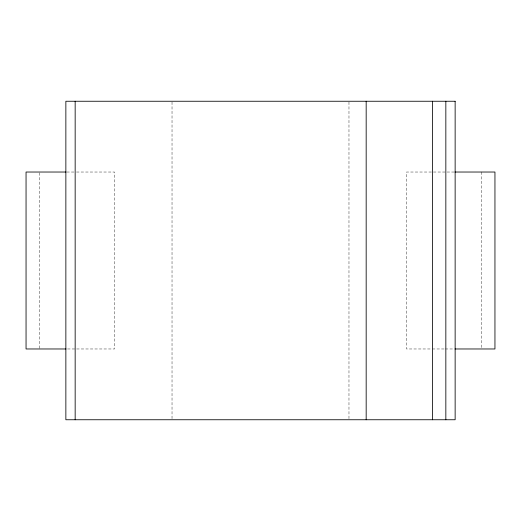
<?xml version="1.0" encoding="UTF-8"?>
<svg xmlns="http://www.w3.org/2000/svg" width="521" height="521" viewBox="0 0 521 521"><rect width="100%" height="100%" fill="white"/><g stroke="black" fill="none" stroke-linecap="round" stroke-linejoin="round"><path stroke-width="0.39" stroke-dasharray="2.6 1.95" d="M66.792 172.028L75.688 172.028M76.496 172.028L114.522 172.028L114.522 348.972L66.792 348.972M454.208 172.028L406.478 172.028L406.478 348.972L431.557 348.972M432.365 348.972L444.504 348.972M445.312 348.972L454.208 348.972M481.678 172.028L481.678 348.158M348.972 102.064L348.972 419.75M172.028 102.064L172.028 418.936M39.322 172.842L39.322 348.972"/><path stroke-width="0.78" d="M65.985 172.028L26.05 172.028L26.05 348.972L65.985 348.972M455.015 172.028L494.95 172.028L494.95 348.972L455.015 348.972M445.839 101.25L445.839 419.75M432.528 101.25L432.528 419.75M366.172 101.25L366.172 419.75M75.161 101.25L75.161 419.75M455.139 101.25L65.861 101.25L65.861 419.75L455.139 419.75L455.139 101.25"/></g></svg>
